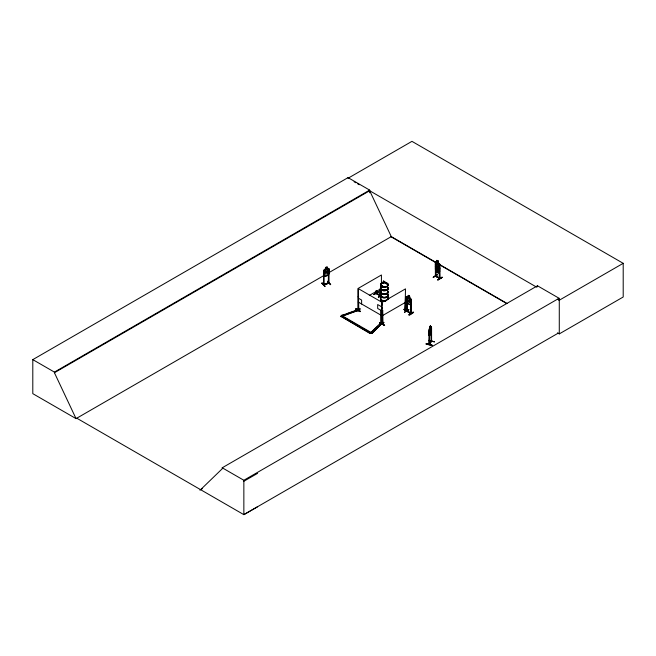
<?xml version="1.0" encoding="UTF-8"?>
<svg xmlns="http://www.w3.org/2000/svg" width="656" height="656" viewBox="0 0 656 656"><rect width="100%" height="100%" fill="white"/><g stroke="black" fill="none" stroke-linecap="round" stroke-linejoin="round"><path stroke-width="0.98" d="M323.449 284.712L324.064 284.532M328.508 269.895L329.009 269.747L328.41 269.788L328.353 283.277L329.066 283.203L329.066 282.711L328.451 282.892M328.353 283.277C330.435 281.088 325.376 286.065 323.547 284.655M435.764 275.971C434.698 275.536 436.699 275.577 435.748 276.43L435.928 262.867L435.379 262.736L435.781 262.958M439.241 272.101L439.75 271.74L439.7 264.196L439.799 278.652L435.371 276.225L435.404 261.744L435.354 269.345L436.773 270.739L436.133 269.723L436.133 266.631L436.863 265.713L436.871 262.621L438.241 263.384L438.971 271.289L438.233 271.436C438.134 275.627 440.381 269.944 435.863 270.19M435.781 276.43L435.928 269.608M439.873 278.497L439.495 264.844L439.307 278.423L439.299 277.89L439.659 278.136M431.115 333.232L429.573 328.517C428.032 330.558 428.507 339.57 431.099 333.199L431.361 331.247L431.058 333.215L429.172 335.749L428.901 334.47M358.553 310.099L358.307 309.698M358.66 310.46L358.479 296.414L358.701 310.501M381.005 323.113L381.439 323.318M381.595 323.703L381.587 302.063L358.258 288.591L358.258 310.247M376.167 293.052L376.544 293.24M376.29 293.38L376.741 293.667L376.692 290.756M380.037 295.766L380.48 296.004L380.431 289.239M380.587 295.872L380.587 289.148M407.228 296.487L411.058 299.226L411.099 313.683L406.736 311.206L406.753 296.75L407.253 296.389L408.278 297.037C406.564 293.306 411.82 297.742 408.229 295.298M411.041 313.191L407.212 311.083L410.984 313.15L411.041 313.683L410.623 313.453L410.812 299.866L411.255 313.593L406.736 311.206M426.129 344.031C437.757 347.672 429.303 342.653 426.129 344.047M382.194 285.901C381.136 287.361 384.203 285.524 382.079 286.426M382.194 286.311L382.104 285.926M386.368 283.917L386.843 283.917L386.605 283.482M429.032 344.449L429.295 329.074M355.675 309.058C357.676 307.549 365.039 315.61 355.675 309.074L360.087 311.551M355.888 308.878L360.283 311.42M379.742 322.949C394.625 330.755 369.861 317.012 384.35 325.278M379.939 322.801L384.383 325.335M429.467 343.76L429.327 344.023M429.295 344.023L429.795 326.721L429.303 329.115L431.107 326.557L430.549 327.385L430.516 325.622L429.762 326.721M431.131 341.104L431.615 340.8L429.475 343.859M431.148 341.054C432.173 341.415 429.967 341.776 429.04 344.49M429.254 343.703L429.213 344.572L431.582 341.325L431.574 327.836L431.156 328.09L431.574 327.836M406.753 301.194L407.196 303.097L410.566 305.04L411.107 299.202L410.549 298.349M410.566 305.04L411.058 303.679M435.354 264.926L435.855 263.491L439.299 265.393L439.709 267.32M435.395 264.901L435.887 263.573M435.354 266.213L435.805 268.115L439.249 270.018L439.75 268.583M439.249 270.018L439.75 268.648M324.097 284.163L324.072 284.704L324.007 271.076L323.506 271.223L323.547 284.819L323.629 270.305C323.695 274.306 322.604 278.611 328.492 275.053L325.204 269.304M321.793 283.253C330.944 293.027 316.217 276.078 324.859 286.295M373.953 294.626L378.364 291.887L373.994 294.413M404.572 312.305L408.95 309.78M360.062 308.861L355.962 311.543L360.267 308.927M433.222 277.357L437.314 274.684M435.379 276.258L435.592 275.635M376.093 293.494L376.15 290.616M380.037 289.009L380.037 295.799L379.988 295.225M406.769 311.231C408.385 311.649 406.08 309.476 407.212 311.436L406.925 297.619M407.368 311.346L407.319 301.703M410.681 313.47L410.615 312.912L411.099 313.191M358.676 309.501L358.069 309.87L358.529 309.509M382.3 310.624L382.292 324.13L382.751 323.859L382.694 310.395L382.153 310.534L382.694 310.395M405.695 310.616L405.047 310.788L405.482 297.061L405.638 310.641M386.466 283.548L386.761 283.884M429.893 326.819L430.549 325.729M429.893 327.369L430.361 326.171M429.254 330.722L429.327 344.515M434.37 341.866L428.762 340.357M323.662 270.346L325.474 269.222L325.442 267.533C328.59 264.999 326.032 270.034 328.435 268.329C330.411 268.87 324.72 268.419 324.236 269.583M377.864 326.212L370.14 333.576L340.972 316.315L370.14 333.158L381.3 322.35L382.341 322.695L372.034 333.428L365.687 330.025M372.034 333.428L382.341 323.121L381.3 322.35M200.605 489.679L222.228 468.761L222.228 467.785L537.461 285.778L559.084 298.267L559.084 300.292M358.037 309.616L358.529 309.37M382.546 310.304L382.743 323.834L382.169 323.966M382.669 323.416L382.341 324.113M405.088 310.272L405.679 310.108L405.236 310.395M405.482 310.042L405.113 310.723M431.41 341.579L431.361 326.803M435.354 261.769L435.871 261.408L439.799 264.171L439.233 263.327M438.282 273.175L436.814 272.371M438.29 261.145L436.822 260.334L436.871 262.072L436.133 262.22L436.863 270.133L438.233 270.887L438.971 263.786L438.241 262.826L438.241 261.17L436.871 260.416M438.29 262.802L438.331 261.113M439.897 265.065L439.348 264.934M435.805 268.115L439.299 269.993M433.263 277.422L437.544 274.569L433.263 277.144M439.348 278.406L439.495 271.576M442.046 277.078C428.852 285.327 451.213 272.101 437.773 279.874M437.97 280.005L442.242 277.406M358.635 296.504L358.102 296.865L358.652 297.004M380.759 296.217L379.586 295.266M381.038 323.638L381.193 310.026L381.48 323.834L381.284 323.006M405.236 310.887L405.638 297.152M403.399 309.296L408.024 311.641M379.627 325.171C378.791 324.048 388.295 320.054 381.185 324.048M380.086 324.654L383.957 322.613L380.496 324.695M405.088 310.764L405.482 288.878L382.153 302.35L382.104 324.031M323.957 275.495L76.047 418.626L32.8 393.657L32.8 359.627L348.041 177.628L369.664 190.109L369.664 192.766M32.8 359.627L54.423 372.108L369.664 190.109M257.587 506.752L243.852 514.648L76.785 418.192L76.047 418.626L54.423 372.739L369.664 190.74L536.723 287.189M329.271 272.429L391.288 236.619L435.502 262.154M383.457 281.047L384.941 281.85L383.457 281.047L383.506 282.785L382.784 282.925M369.32 295.446L380.554 288.96M373.748 294.552L378.364 291.887M340.972 316.315L359.685 309.87L340.972 316.733M379.988 295.717L380.185 288.919M380.48 295.512C370.517 289.878 382.399 296.701 380.259 295.184M381.234 295.831L378.364 297.217L381.021 295.462M378.364 297.217L381.021 295.651M381.054 295.7L378.373 296.947M409.672 297.783L410.574 298.365M382.153 315.823L405.482 302.35M411.205 300.095L410.664 299.956M407.196 303.097L410.615 305.015M407.155 310.944L406.728 310.665L407.368 310.854M410.615 313.404L410.812 303.72M413.608 312.502C411.673 310.829 404.252 319.308 413.583 312.469M409.016 314.659L413.395 312.322M199.859 490.106L202.376 488.654M222.228 467.785L243.852 480.266L559.084 298.267M557.551 299.218L559.281 300.218L623.2 263.318L623.2 296.996L559.281 333.896L557.51 332.871M558.199 333.158L243.852 514.648L243.852 480.266M243.852 481.25L257.587 473.353M323.547 284.171L324.064 284.04M328.968 283.253L323.67 284.802M360.382 326.959L341.218 315.643L359.078 309.271L359.685 309.87M342.161 315.331L344.982 314.388M346.86 313.765L359.078 309.689L359.685 310.288M328.976 282.777L328.353 282.785M327.664 281.498L330.722 284.655L327.647 281.276M408.229 297.07L407.515 297.201L407.515 300.3L408.229 302.039L409.574 302.81L410.287 301.899L409.672 296.127M439.897 278.538L435.51 276.086L435.527 262.646M328.582 283.367L328.41 269.788M379.381 295.339L381.161 296.34M382.136 285.942L382.809 286.098M358.471 310.567L358.635 309.501M376.298 292.92L376.528 293.757M406.925 311.092L406.843 296.766M430.492 327.369L430.492 332.346L429.762 333.355L429.368 332.567M330.46 284.679L327.615 281.276M428.663 340.489L434.485 341.76L428.639 340.562M341.218 315.224L372.034 333.01M439.733 278.652L439.684 278.119L435.83 276.102L439.299 278.029M380.341 295.971L380.365 295.471M436.863 265.713L438.241 266.475M381.136 296.135L379.34 295.405M623.2 263.318L411.952 141.352L348.041 178.26L348.041 177.628M354.092 181.753L355.823 182.753M357.553 183.746L359.283 184.746M439.044 264.196L507.137 303.507M390.927 236.693L435.231 262.277M438.774 264.319L506.12 303.203M383.547 282.761L382.522 282.113L382.022 282.465L383.506 282.785M408.745 309.706L404.613 312.092M380.144 295.635L376.298 293.412L376.298 290.526M376.15 293.503L380.431 295.971M381.562 306.795L377.676 304.548L377.676 308.476L381.562 310.723M358.586 298.324L361.62 300.071L361.62 304.007M358.258 302.063L381.587 315.536M362.153 327.984L363.916 329M431.336 326.86L431.049 326.54L431.131 341.596M388.647 297.824L388.869 298.201M324.007 271.076L323.506 271.223M324.154 284.286L324.154 284.638M322.063 283.113L324.892 286.36M329.107 273.216L328.484 275.044L324.187 276.233L323.687 274.725M435.395 269.321L435.887 270.141M369.664 190.74L391.288 236.619M409.016 314.847L413.362 312.092M428.975 334.437L429.221 335.757M559.281 300.218L559.281 333.896M537.461 285.778L537.461 286.762M436.921 260.391L436.921 262.047M436.863 270.682L436.773 272.396M381.423 284.606L381.423 274.987L358.086 288.46L358.11 310.395M381.193 310.026L381.193 323.49M376.544 290.846L376.585 293.757M370.993 332.666L370.993 333.084M370.14 333.158L370.14 333.576M359.078 309.271L359.078 309.689M341.825 315.823L341.825 316.241M329.041 273.224L329.074 268.73L328.976 283.269M327.262 267.008L327.229 268.771L328.139 269.067L328.139 272.158L327.229 273.749L325.532 274.233L324.622 273.167L324.622 270.075L325.532 269.263L325.499 267.566M54.423 372.108L54.423 372.739M388.114 291.436A3.911 2.255 0 0 1 383.826 294.257A3.911 2.255 0 0 1 380.947 290.887M388.049 294.569A3.846 2.222 0 0 1 383.834 297.34A3.846 2.222 0 0 1 381.005 294.036A3.862 2.23 0 0 0 383.826 297.43A3.862 2.23 0 0 0 388.065 294.642M388.114 287.713A3.911 2.255 0 0 1 383.826 290.542A3.911 2.255 0 0 1 380.947 287.172M388.114 291.239A3.911 2.255 0 0 1 383.826 294.068A3.911 2.255 0 0 1 380.947 290.698M388.114 287.525A3.911 2.255 0 0 1 383.826 290.346A3.911 2.255 0 0 1 380.947 286.975M388.04 295.118A3.838 2.214 0 0 1 383.834 297.881A3.838 2.214 0 0 1 381.013 294.577M388.065 294.913A3.862 2.23 0 0 1 383.826 297.701A3.862 2.23 0 0 1 380.988 294.372M385.351 301.079A3.911 2.255 0 0 1 381.226 300.268A3.911 2.255 0 0 1 380.947 297.767M388.114 298.308A3.911 2.255 0 0 1 388.245 298.898M386.294 300.661A3.911 2.255 0 0 1 381.571 300.3A3.911 2.255 0 0 1 380.947 297.57M388.114 298.119A3.911 2.255 0 0 1 388.245 298.701M387.056 300.063A3.854 2.222 0 0 0 388.057 297.914A3.862 2.23 0 0 1 387.68 299.603M382.374 304.376A3.911 2.255 0 0 1 381.571 304.015M382.374 304.564A3.911 2.255 0 0 1 381.571 304.212M382.415 307.648A3.846 2.222 0 0 1 381.62 307.295M426.244 343.81L431.968 345.236L426.244 343.81M436.215 265.983L437.191 268.484C435.223 269.395 436.97 271.24 437.503 269.042L438.708 271.223L437.798 268.829L438.774 267.451L438.274 267.131L437.478 268.288L436.289 265.992M323.515 284.187L328.451 283.031L323.506 284.204M430.492 327.926L429.762 328.935L429.762 332.026L430.492 331.018L430.492 327.926M381.423 283.171L381.029 283.4L381.423 283.171M326.926 267.484L325.835 267.796L325.835 268.345L326.926 268.033L326.926 267.484M327.229 269.329L325.532 269.813L325.532 272.912L327.229 272.42L327.229 269.329M437.995 261.309L437.117 260.826L437.995 261.867L437.995 261.309M438.241 267.804L436.871 267.041L438.233 267.796M437.987 272.133L437.109 271.65L437.987 272.683L437.987 272.133M384.605 282.039L383.744 281.547L384.605 282.597L384.605 282.039M409.336 296.323L408.475 295.823L409.336 296.873L409.336 296.323M409.574 298.39L408.229 297.619L408.229 300.71L409.574 301.489L409.574 298.39M381.612 286.344A3.854 2.222 0 0 0 388.057 285.344A3.854 2.222 0 0 0 383.334 282.621A3.854 2.222 0 0 0 381.612 286.344M383.834 294.437A3.854 2.222 0 0 0 388.057 291.658A3.862 2.23 0 0 1 383.834 294.446A3.862 2.23 0 0 1 380.988 291.116A3.854 2.222 0 0 0 383.834 294.437M382.415 287.008A3.838 2.214 0 0 0 388.172 285.089A3.838 2.214 0 0 0 382.415 283.179A3.838 2.214 0 0 0 382.415 287.008M383.834 297.562A3.854 2.222 0 0 0 388.057 294.782A3.862 2.23 0 0 1 383.834 297.562A3.862 2.23 0 0 1 380.988 294.241A3.854 2.222 0 0 0 383.834 297.562M382.407 286.721A3.862 2.23 0 0 0 388.196 284.794A3.862 2.23 0 0 0 382.407 282.843A3.862 2.23 0 0 0 382.407 286.705A3.862 2.23 0 0 0 388.196 284.77A3.862 2.23 0 0 0 382.407 282.859A3.862 2.23 0 0 0 382.407 286.721M383.834 293.814A3.854 2.222 0 0 0 388.057 291.034A3.862 2.23 0 0 1 383.834 293.822A3.862 2.23 0 0 1 380.988 290.493A3.854 2.222 0 0 0 383.834 293.814M383.834 290.723A3.854 2.222 0 0 0 388.057 287.943A3.862 2.23 0 0 1 383.834 290.723A3.862 2.23 0 0 1 380.988 287.402A3.854 2.222 0 0 0 383.834 290.723M383.834 290.1A3.854 2.222 0 0 0 388.057 287.32A3.862 2.23 0 0 1 383.834 290.1A3.862 2.23 0 0 1 380.988 286.779A3.854 2.222 0 0 0 383.834 290.1M381.612 303.777A3.854 2.222 0 0 0 382.407 304.13A3.862 2.23 0 0 1 381.603 303.777M380.997 301.096A3.854 2.222 0 0 0 380.611 301.629A3.862 2.23 0 0 1 380.988 301.088M381.275 300.464A3.854 2.222 0 0 0 385.334 301.26A3.862 2.23 0 0 1 381.275 300.464A3.862 2.23 0 0 1 380.988 297.996A3.854 2.222 0 0 0 381.275 300.464M381.612 300.063A3.854 2.222 0 0 0 386.261 300.415A3.862 2.23 0 0 1 381.603 300.063A3.862 2.23 0 0 1 380.988 297.373A3.854 2.222 0 0 0 381.612 300.063M381.612 304.4A3.854 2.222 0 0 0 382.407 304.753A3.862 2.23 0 0 1 381.603 304.4M381.603 307.508A3.862 2.23 0 0 0 382.407 307.861A3.862 2.23 0 0 1 381.603 307.525A3.846 2.222 0 0 0 382.415 307.861A3.854 2.222 0 0 1 381.612 307.525"/></g></svg>
